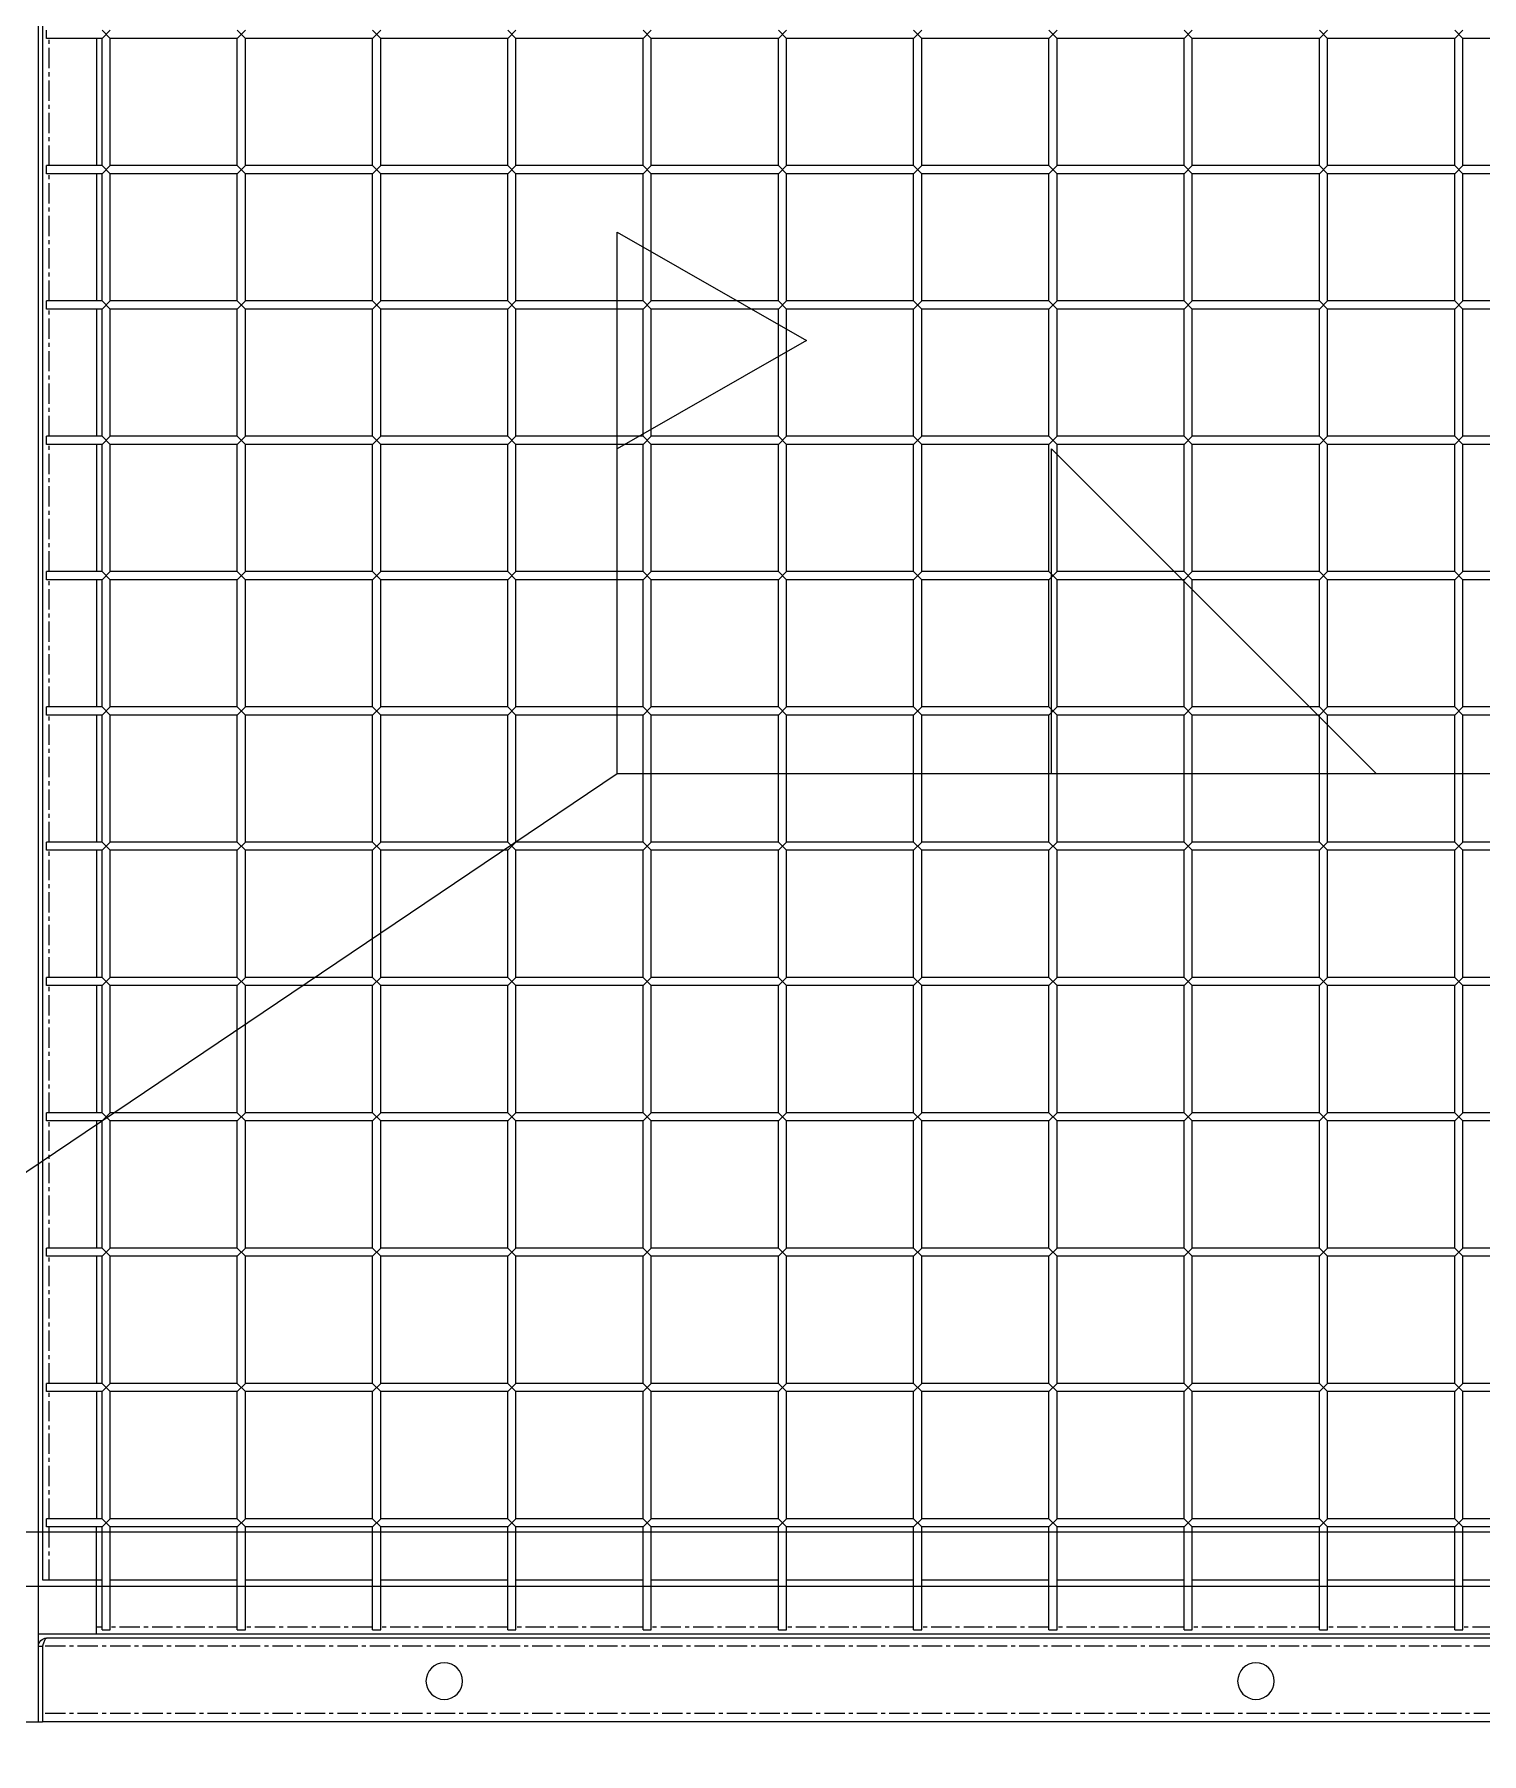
# Model space of a CAD drawing. Header units: millimetres. Extents: x -198529 to 244266, y -64 to 158464.
# Drawn here: x -149176 to -148641, y 106888 to 107524 of the extents above; entities that cross this region are included whole.
import ezdxf

# ---------------------------------------------------------------- set-up
doc = ezdxf.new("R2010")
doc.units = ezdxf.units.MM
doc.linetypes.add('CENTER', pattern=[12, 7.5, -1.5, 1.5, -1.5])
for name, color, linetype in [('0-DCC', 30, 'Continuous'), ('0-DCC-STRUC', 180, 'Continuous'), ('0-DCC-STRUC-T', 4, 'Continuous')]:
    doc.layers.add(name, color=color, linetype=linetype)

# ---------------------------------------------------------------- blocks, each defined once
blk = doc.blocks.new('DCC2850x1800(右)')
at = {"color": 0, "linetype": 'Continuous'}
for p, q in [((65616, -74478.48), (65616, -72678.48)), ((65614.5, -72730.88), (65614.5, -74426.08)), ((65042.5, -73856.48), (65089.5, -73856.48)), ((65092.5, -73853.48), (65089.5, -73856.48)), ((65092.5, -73856.48), (65089.5, -73853.48)), ((65089.5, -73903.48), (65089.5, -73856.48)), ((65092.5, -73903.48), (65092.5, -73856.48)), ((65092.5, -73856.48), (65139.5, -73856.48)), ((65142.5, -73853.48), (65139.5, -73856.48)), ((65142.5, -73856.48), (65139.5, -73853.48)), ((65139.5, -73903.48), (65139.5, -73856.48)), ((65142.5, -73903.48), (65142.5, -73856.48)), ((65142.5, -73856.48), (65189.5, -73856.48)), ((65192.5, -73853.48), (65189.5, -73856.48)), ((65192.5, -73856.48), (65189.5, -73853.48)), ((65189.5, -73903.48), (65189.5, -73856.48)), ((65192.5, -73903.48), (65192.5, -73856.48)), ((65192.5, -73856.48), (65239.5, -73856.48)), ((65242.5, -73853.48), (65239.5, -73856.48)), ((65242.5, -73856.48), (65239.5, -73853.48)), ((65239.5, -73903.48), (65239.5, -73856.48)), ((65242.5, -73903.48), (65242.5, -73856.48)), ((65242.5, -73856.48), (65289.5, -73856.48)), ((65292.5, -73853.48), (65289.5, -73856.48)), ((65292.5, -73856.48), (65289.5, -73853.48)), ((65289.5, -73903.48), (65289.5, -73856.48)), ((65292.5, -73903.48), (65292.5, -73856.48)), ((65292.5, -73856.48), (65339.5, -73856.48)), ((65342.5, -73853.48), (65339.5, -73856.48)), ((65342.5, -73856.48), (65339.5, -73853.48)), ((65339.5, -73903.48), (65339.5, -73856.48)), ((65342.5, -73903.48), (65342.5, -73856.48)), ((65342.5, -73856.48), (65389.5, -73856.48)), ((65392.5, -73853.48), (65389.5, -73856.48)), ((65392.5, -73856.48), (65389.5, -73853.48)), ((65389.5, -73903.48), (65389.5, -73856.48)), ((65392.5, -73903.48), (65392.5, -73856.48)), ((65392.5, -73856.48), (65439.5, -73856.48)), ((65442.5, -73853.48), (65439.5, -73856.48)), ((65442.5, -73856.48), (65439.5, -73853.48)), ((65439.5, -73903.48), (65439.5, -73856.48)), ((65442.5, -73903.48), (65442.5, -73856.48)), ((65442.5, -73856.48), (65489.5, -73856.48)), ((65492.5, -73853.48), (65489.5, -73856.48)), ((65492.5, -73856.48), (65489.5, -73853.48)), ((65489.5, -73903.48), (65489.5, -73856.48)), ((65492.5, -73903.48), (65492.5, -73856.48)), ((65492.5, -73856.48), (65539.5, -73856.48)), ((65542.5, -73853.48), (65539.5, -73856.48)), ((65542.5, -73856.48), (65539.5, -73853.48)), ((65539.5, -73903.48), (65539.5, -73856.48)), ((65542.5, -73903.48), (65542.5, -73856.48)), ((65542.5, -73856.48), (65589.5, -73856.48)), ((65592.5, -73853.48), (65589.5, -73856.48)), ((65592.5, -73856.48), (65589.5, -73853.48)), ((65589.5, -73903.48), (65589.5, -73856.48)), ((65592.5, -73903.48), (65592.5, -73856.48)), ((65592.5, -73856.48), (65613, -73856.48)), ((65594.5, -73856.48), (65594.5, -73903.48)), ((65613, -73856.48), (65613, -73853.48)), ((65042.5, -73903.48), (65089.5, -73903.48)), ((65092.5, -73903.48), (65089.5, -73906.48)), ((65092.5, -73906.48), (65089.5, -73903.48)), ((65092.5, -73903.48), (65139.5, -73903.48)), ((65142.5, -73903.48), (65139.5, -73906.48)), ((65142.5, -73906.48), (65139.5, -73903.48)), ((65142.5, -73903.48), (65189.5, -73903.48)), ((65192.5, -73903.48), (65189.5, -73906.48)), ((65192.5, -73906.48), (65189.5, -73903.48)), ((65192.5, -73903.48), (65239.5, -73903.48)), ((65242.5, -73903.48), (65239.5, -73906.48)), ((65242.5, -73906.48), (65239.5, -73903.48)), ((65242.5, -73903.48), (65289.5, -73903.48)), ((65292.5, -73903.48), (65289.5, -73906.48)), ((65292.5, -73906.48), (65289.5, -73903.48)), ((65292.5, -73903.48), (65339.5, -73903.48)), ((65342.5, -73903.48), (65339.5, -73906.48)), ((65342.5, -73906.48), (65339.5, -73903.48)), ((65342.5, -73903.48), (65389.5, -73903.48)), ((65392.5, -73903.48), (65389.5, -73906.48)), ((65392.5, -73906.48), (65389.5, -73903.48)), ((65392.5, -73903.48), (65439.5, -73903.48)), ((65442.5, -73903.48), (65439.5, -73906.48)), ((65442.5, -73906.48), (65439.5, -73903.48)), ((65442.5, -73903.48), (65489.5, -73903.48)), ((65492.5, -73903.48), (65489.5, -73906.48)), ((65492.5, -73906.48), (65489.5, -73903.48)), ((65492.5, -73903.48), (65539.5, -73903.48)), ((65542.5, -73903.48), (65539.5, -73906.48)), ((65542.5, -73906.48), (65539.5, -73903.48)), ((65542.5, -73903.48), (65589.5, -73903.48)), ((65592.5, -73903.48), (65589.5, -73906.48)), ((65592.5, -73906.48), (65589.5, -73903.48)), ((65592.5, -73903.48), (65613, -73903.48)), ((65613, -73906.48), (65613, -73903.48)), ((65042.5, -73906.48), (65089.5, -73906.48)), ((65089.5, -73953.48), (65089.5, -73906.48)), ((65092.5, -73953.48), (65092.5, -73906.48)), ((65092.5, -73906.48), (65139.5, -73906.48)), ((65139.5, -73953.48), (65139.5, -73906.48)), ((65142.5, -73953.48), (65142.5, -73906.48)), ((65142.5, -73906.48), (65189.5, -73906.48)), ((65189.5, -73953.48), (65189.5, -73906.48)), ((65192.5, -73953.48), (65192.5, -73906.48)), ((65192.5, -73906.48), (65239.5, -73906.48)), ((65239.5, -73953.48), (65239.5, -73906.48)), ((65242.5, -73953.48), (65242.5, -73906.48)), ((65242.5, -73906.48), (65289.5, -73906.48)), ((65289.5, -73953.48), (65289.5, -73906.48)), ((65292.5, -73953.48), (65292.5, -73906.48)), ((65292.5, -73906.48), (65339.5, -73906.48)), ((65339.5, -73953.48), (65339.5, -73906.48)), ((65342.5, -73953.48), (65342.5, -73906.48)), ((65342.5, -73906.48), (65389.5, -73906.48)), ((65389.5, -73953.48), (65389.5, -73906.48)), ((65392.5, -73953.48), (65392.5, -73906.48)), ((65392.5, -73906.48), (65439.5, -73906.48)), ((65439.5, -73953.48), (65439.5, -73906.48)), ((65442.5, -73953.48), (65442.5, -73906.48)), ((65442.5, -73906.48), (65489.5, -73906.48)), ((65489.5, -73953.48), (65489.5, -73906.48)), ((65492.5, -73953.48), (65492.5, -73906.48)), ((65492.5, -73906.48), (65539.5, -73906.48)), ((65539.5, -73953.48), (65539.5, -73906.48)), ((65542.5, -73953.48), (65542.5, -73906.48)), ((65542.5, -73906.48), (65589.5, -73906.48)), ((65589.5, -73953.48), (65589.5, -73906.48)), ((65592.5, -73953.48), (65592.5, -73906.48)), ((65592.5, -73906.48), (65613, -73906.48)), ((65594.5, -73906.48), (65594.5, -73953.48)), ((65042.5, -73953.48), (65089.5, -73953.48)), ((65092.5, -73953.48), (65089.5, -73956.48)), ((65092.5, -73956.48), (65089.5, -73953.48)), ((65092.5, -73953.48), (65139.5, -73953.48)), ((65142.5, -73953.48), (65139.5, -73956.48)), ((65142.5, -73956.48), (65139.5, -73953.48)), ((65142.5, -73953.48), (65189.5, -73953.48)), ((65192.5, -73953.48), (65189.5, -73956.48)), ((65192.5, -73956.48), (65189.5, -73953.48)), ((65192.5, -73953.48), (65239.5, -73953.48)), ((65242.5, -73953.48), (65239.5, -73956.48)), ((65242.5, -73956.48), (65239.5, -73953.48)), ((65242.5, -73953.48), (65289.5, -73953.48)), ((65292.5, -73953.48), (65289.5, -73956.48)), ((65292.5, -73956.48), (65289.5, -73953.48)), ((65292.5, -73953.48), (65339.5, -73953.48)), ((65342.5, -73953.48), (65339.5, -73956.48)), ((65342.5, -73956.48), (65339.5, -73953.48)), ((65342.5, -73953.48), (65389.5, -73953.48)), ((65392.5, -73953.48), (65389.5, -73956.48)), ((65392.5, -73956.48), (65389.5, -73953.48)), ((65392.5, -73953.48), (65439.5, -73953.48)), ((65442.5, -73953.48), (65439.5, -73956.48)), ((65442.5, -73956.48), (65439.5, -73953.48)), ((65442.5, -73953.48), (65489.5, -73953.48)), ((65492.5, -73953.48), (65489.5, -73956.48)), ((65492.5, -73956.48), (65489.5, -73953.48)), ((65492.5, -73953.48), (65539.5, -73953.48)), ((65542.5, -73953.48), (65539.5, -73956.48)), ((65542.5, -73956.48), (65539.5, -73953.48)), ((65542.5, -73953.48), (65589.5, -73953.48)), ((65592.5, -73953.48), (65589.5, -73956.48)), ((65592.5, -73956.48), (65589.5, -73953.48)), ((65592.5, -73953.48), (65613, -73953.48)), ((65613, -73956.48), (65613, -73953.48)), ((65042.5, -73956.48), (65089.5, -73956.48)), ((65089.5, -74003.48), (65089.5, -73956.48)), ((65092.5, -74003.48), (65092.5, -73956.48)), ((65092.5, -73956.48), (65139.5, -73956.48)), ((65139.5, -74003.48), (65139.5, -73956.48)), ((65142.5, -74003.48), (65142.5, -73956.48)), ((65142.5, -73956.48), (65189.5, -73956.48)), ((65189.5, -74003.48), (65189.5, -73956.48)), ((65192.5, -74003.48), (65192.5, -73956.48)), ((65192.5, -73956.48), (65239.5, -73956.48)), ((65239.5, -74003.48), (65239.5, -73956.48)), ((65242.5, -74003.48), (65242.5, -73956.48)), ((65242.5, -73956.48), (65289.5, -73956.48)), ((65289.5, -74003.48), (65289.5, -73956.48)), ((65292.5, -74003.48), (65292.5, -73956.48)), ((65292.5, -73956.48), (65339.5, -73956.48)), ((65339.5, -74003.48), (65339.5, -73956.48)), ((65342.5, -74003.48), (65342.5, -73956.48)), ((65342.5, -73956.48), (65389.5, -73956.48)), ((65389.5, -74003.48), (65389.5, -73956.48)), ((65392.5, -74003.48), (65392.5, -73956.48)), ((65392.5, -73956.48), (65439.5, -73956.48)), ((65439.5, -74003.48), (65439.5, -73956.48)), ((65442.5, -74003.48), (65442.5, -73956.48)), ((65442.5, -73956.48), (65489.5, -73956.48)), ((65489.5, -74003.48), (65489.5, -73956.48)), ((65492.5, -74003.48), (65492.5, -73956.48)), ((65492.5, -73956.48), (65539.5, -73956.48)), ((65539.5, -74003.48), (65539.5, -73956.48)), ((65542.5, -74003.48), (65542.5, -73956.48)), ((65542.5, -73956.48), (65589.5, -73956.48)), ((65589.5, -74003.48), (65589.5, -73956.48)), ((65592.5, -74003.48), (65592.5, -73956.48)), ((65592.5, -73956.48), (65613, -73956.48)), ((65594.5, -73956.48), (65594.5, -74003.48)), ((65042.5, -74003.48), (65089.5, -74003.48)), ((65092.5, -74003.48), (65089.5, -74006.48)), ((65092.5, -74006.48), (65089.5, -74003.48)), ((65092.5, -74003.48), (65139.5, -74003.48)), ((65142.5, -74003.48), (65139.5, -74006.48)), ((65142.5, -74006.48), (65139.5, -74003.48)), ((65142.5, -74003.48), (65189.5, -74003.48)), ((65192.5, -74003.48), (65189.5, -74006.48)), ((65192.5, -74006.48), (65189.5, -74003.48)), ((65192.5, -74003.48), (65239.5, -74003.48)), ((65242.5, -74003.48), (65239.5, -74006.48)), ((65242.5, -74006.48), (65239.5, -74003.48)), ((65242.5, -74003.48), (65289.5, -74003.48)), ((65292.5, -74003.48), (65289.5, -74006.48)), ((65292.5, -74006.48), (65289.5, -74003.48)), ((65292.5, -74003.48), (65339.5, -74003.48)), ((65342.5, -74003.48), (65339.5, -74006.48)), ((65342.5, -74006.48), (65339.5, -74003.48)), ((65342.5, -74003.48), (65389.5, -74003.48)), ((65392.5, -74003.48), (65389.5, -74006.48)), ((65392.5, -74006.48), (65389.5, -74003.48)), ((65392.5, -74003.48), (65439.5, -74003.48)), ((65442.5, -74003.48), (65439.5, -74006.48)), ((65442.5, -74006.48), (65439.5, -74003.48)), ((65442.5, -74003.48), (65489.5, -74003.48)), ((65492.5, -74003.48), (65489.5, -74006.48)), ((65492.5, -74006.48), (65489.5, -74003.48)), ((65492.5, -74003.48), (65539.5, -74003.48)), ((65542.5, -74003.48), (65539.5, -74006.48)), ((65542.5, -74006.48), (65539.5, -74003.48)), ((65542.5, -74003.48), (65589.5, -74003.48)), ((65592.5, -74003.48), (65589.5, -74006.48)), ((65592.5, -74006.48), (65589.5, -74003.48)), ((65592.5, -74003.48), (65613, -74003.48)), ((65613, -74006.48), (65613, -74003.48)), ((65042.5, -74006.48), (65089.5, -74006.48)), ((65089.5, -74053.48), (65089.5, -74006.48)), ((65092.5, -74053.48), (65092.5, -74006.48)), ((65092.5, -74006.48), (65139.5, -74006.48)), ((65139.5, -74053.48), (65139.5, -74006.48)), ((65142.5, -74053.48), (65142.5, -74006.48)), ((65142.5, -74006.48), (65189.5, -74006.48)), ((65189.5, -74053.48), (65189.5, -74006.48)), ((65192.5, -74053.48), (65192.5, -74006.48)), ((65192.5, -74006.48), (65239.5, -74006.48)), ((65239.5, -74053.48), (65239.5, -74006.48)), ((65242.5, -74053.48), (65242.5, -74006.48)), ((65242.5, -74006.48), (65289.5, -74006.48)), ((65289.5, -74053.48), (65289.5, -74006.48)), ((65292.5, -74053.48), (65292.5, -74006.48)), ((65292.5, -74006.48), (65339.5, -74006.48)), ((65339.5, -74053.48), (65339.5, -74006.48)), ((65342.5, -74053.48), (65342.5, -74006.48)), ((65342.5, -74006.48), (65389.5, -74006.48)), ((65389.5, -74053.48), (65389.5, -74006.48)), ((65392.5, -74053.48), (65392.5, -74006.48)), ((65392.5, -74006.48), (65439.5, -74006.48)), ((65439.5, -74053.48), (65439.5, -74006.48)), ((65442.5, -74053.48), (65442.5, -74006.48)), ((65442.5, -74006.48), (65489.5, -74006.48)), ((65489.5, -74053.48), (65489.5, -74006.48)), ((65492.5, -74053.48), (65492.5, -74006.48)), ((65492.5, -74006.48), (65539.5, -74006.48)), ((65539.5, -74053.48), (65539.5, -74006.48)), ((65542.5, -74053.48), (65542.5, -74006.48)), ((65542.5, -74006.48), (65589.5, -74006.48)), ((65589.5, -74053.48), (65589.5, -74006.48)), ((65592.5, -74053.48), (65592.5, -74006.48)), ((65592.5, -74006.48), (65613, -74006.48)), ((65594.5, -74006.48), (65594.5, -74053.48)), ((65042.5, -74053.48), (65089.5, -74053.48)), ((65092.5, -74053.48), (65089.5, -74056.48)), ((65092.5, -74056.48), (65089.5, -74053.48)), ((65092.5, -74053.48), (65139.5, -74053.48)), ((65142.5, -74053.48), (65139.5, -74056.48)), ((65142.5, -74056.48), (65139.5, -74053.48)), ((65142.5, -74053.48), (65189.5, -74053.48)), ((65192.5, -74053.48), (65189.5, -74056.48)), ((65192.5, -74056.48), (65189.5, -74053.48)), ((65192.5, -74053.48), (65239.5, -74053.48)), ((65242.5, -74053.48), (65239.5, -74056.48)), ((65242.5, -74056.48), (65239.5, -74053.48)), ((65242.5, -74053.48), (65289.5, -74053.48)), ((65292.5, -74053.48), (65289.5, -74056.48)), ((65292.5, -74056.48), (65289.5, -74053.48)), ((65292.5, -74053.48), (65339.5, -74053.48)), ((65342.5, -74053.48), (65339.5, -74056.48)), ((65342.5, -74056.48), (65339.5, -74053.48)), ((65342.5, -74053.48), (65389.5, -74053.48)), ((65392.5, -74053.48), (65389.5, -74056.48)), ((65392.5, -74056.48), (65389.5, -74053.48)), ((65392.5, -74053.48), (65439.5, -74053.48)), ((65442.5, -74053.48), (65439.5, -74056.48)), ((65442.5, -74056.48), (65439.5, -74053.48)), ((65442.5, -74053.48), (65489.5, -74053.48)), ((65492.5, -74053.48), (65489.5, -74056.48)), ((65492.5, -74056.48), (65489.5, -74053.48)), ((65492.5, -74053.48), (65539.5, -74053.48)), ((65542.5, -74053.48), (65539.5, -74056.48)), ((65542.5, -74056.48), (65539.5, -74053.48)), ((65542.5, -74053.48), (65589.5, -74053.48)), ((65592.5, -74053.48), (65589.5, -74056.48)), ((65592.5, -74056.48), (65589.5, -74053.48)), ((65592.5, -74053.48), (65613, -74053.48)), ((65613, -74056.48), (65613, -74053.48)), ((65042.5, -74056.48), (65089.5, -74056.48)), ((65089.5, -74103.48), (65089.5, -74056.48)), ((65092.5, -74103.48), (65092.5, -74056.48)), ((65092.5, -74056.48), (65139.5, -74056.48)), ((65139.5, -74103.48), (65139.5, -74056.48)), ((65142.5, -74103.48), (65142.5, -74056.48)), ((65142.5, -74056.48), (65189.5, -74056.48)), ((65189.5, -74103.48), (65189.5, -74056.48)), ((65192.5, -74103.48), (65192.5, -74056.48)), ((65192.5, -74056.48), (65239.5, -74056.48)), ((65239.5, -74103.48), (65239.5, -74056.48)), ((65242.5, -74103.48), (65242.5, -74056.48)), ((65242.5, -74056.48), (65289.5, -74056.48)), ((65289.5, -74103.48), (65289.5, -74056.48)), ((65292.5, -74103.48), (65292.5, -74056.48)), ((65292.5, -74056.48), (65339.5, -74056.48)), ((65339.5, -74103.48), (65339.5, -74056.48)), ((65342.5, -74103.48), (65342.5, -74056.48)), ((65342.5, -74056.48), (65389.5, -74056.48)), ((65389.5, -74103.48), (65389.5, -74056.48)), ((65392.5, -74103.48), (65392.5, -74056.48)), ((65392.5, -74056.48), (65439.5, -74056.48)), ((65439.5, -74103.48), (65439.5, -74056.48)), ((65442.5, -74103.48), (65442.5, -74056.48)), ((65442.5, -74056.48), (65489.5, -74056.48)), ((65489.5, -74103.48), (65489.5, -74056.48)), ((65492.5, -74103.48), (65492.5, -74056.48)), ((65492.5, -74056.48), (65539.5, -74056.48)), ((65539.5, -74103.48), (65539.5, -74056.48)), ((65542.5, -74103.48), (65542.5, -74056.48)), ((65542.5, -74056.48), (65589.5, -74056.48)), ((65589.5, -74103.48), (65589.5, -74056.48)), ((65592.5, -74103.48), (65592.5, -74056.48)), ((65592.5, -74056.48), (65613, -74056.48)), ((65594.5, -74056.48), (65594.5, -74103.48)), ((65042.5, -74103.48), (65089.5, -74103.48)), ((65042.5, -74106.48), (65089.5, -74106.48)), ((65092.5, -74103.48), (65089.5, -74106.48)), ((65092.5, -74106.48), (65089.5, -74103.48)), ((65089.5, -74153.48), (65089.5, -74106.48)), ((65092.5, -74103.48), (65139.5, -74103.48)), ((65092.5, -74153.48), (65092.5, -74106.48)), ((65092.5, -74106.48), (65139.5, -74106.48)), ((65142.5, -74103.48), (65139.5, -74106.48)), ((65142.5, -74106.48), (65139.5, -74103.48)), ((65139.5, -74153.48), (65139.5, -74106.48)), ((65142.5, -74103.48), (65189.5, -74103.48)), ((65142.5, -74153.48), (65142.5, -74106.48)), ((65142.5, -74106.48), (65189.5, -74106.48)), ((65192.5, -74103.48), (65189.5, -74106.48)), ((65192.5, -74106.48), (65189.5, -74103.48)), ((65189.5, -74153.48), (65189.5, -74106.48)), ((65192.5, -74103.48), (65239.5, -74103.48)), ((65192.5, -74153.48), (65192.5, -74106.48)), ((65192.5, -74106.48), (65239.5, -74106.48)), ((65242.5, -74103.48), (65239.5, -74106.48)), ((65242.5, -74106.48), (65239.5, -74103.48)), ((65239.5, -74153.48), (65239.5, -74106.48)), ((65242.5, -74103.48), (65289.5, -74103.48)), ((65242.5, -74153.48), (65242.5, -74106.48)), ((65242.5, -74106.48), (65289.5, -74106.48)), ((65292.5, -74103.48), (65289.5, -74106.48)), ((65292.5, -74106.48), (65289.5, -74103.48)), ((65289.5, -74153.48), (65289.5, -74106.48)), ((65292.5, -74103.48), (65339.5, -74103.48)), ((65292.5, -74153.48), (65292.5, -74106.48)), ((65292.5, -74106.48), (65339.5, -74106.48)), ((65342.5, -74103.48), (65339.5, -74106.48)), ((65342.5, -74106.48), (65339.5, -74103.48)), ((65339.5, -74153.48), (65339.5, -74106.48)), ((65342.5, -74103.48), (65389.5, -74103.48)), ((65342.5, -74153.48), (65342.5, -74106.48)), ((65342.5, -74106.48), (65389.5, -74106.48)), ((65392.5, -74103.48), (65389.5, -74106.48)), ((65392.5, -74106.48), (65389.5, -74103.48)), ((65389.5, -74153.48), (65389.5, -74106.48)), ((65392.5, -74103.48), (65439.5, -74103.48)), ((65392.5, -74153.48), (65392.5, -74106.48)), ((65392.5, -74106.48), (65439.5, -74106.48)), ((65442.5, -74103.48), (65439.5, -74106.48)), ((65442.5, -74106.48), (65439.5, -74103.48)), ((65439.5, -74153.48), (65439.5, -74106.48)), ((65442.5, -74103.48), (65489.5, -74103.48)), ((65442.5, -74153.48), (65442.5, -74106.48)), ((65442.5, -74106.48), (65489.5, -74106.48)), ((65492.5, -74103.48), (65489.5, -74106.48)), ((65492.5, -74106.48), (65489.5, -74103.48)), ((65489.5, -74153.48), (65489.5, -74106.48)), ((65492.5, -74103.48), (65539.5, -74103.48)), ((65492.5, -74153.48), (65492.5, -74106.48)), ((65492.5, -74106.48), (65539.5, -74106.48)), ((65542.5, -74103.48), (65539.5, -74106.48)), ((65542.5, -74106.48), (65539.5, -74103.48)), ((65539.5, -74153.48), (65539.5, -74106.48)), ((65542.5, -74103.48), (65589.5, -74103.48)), ((65542.5, -74153.48), (65542.5, -74106.48)), ((65542.5, -74106.48), (65589.5, -74106.48)), ((65592.5, -74103.48), (65589.5, -74106.48)), ((65592.5, -74106.48), (65589.5, -74103.48)), ((65589.5, -74153.48), (65589.5, -74106.48)), ((65592.5, -74103.48), (65613, -74103.48)), ((65592.5, -74153.48), (65592.5, -74106.48)), ((65592.5, -74106.48), (65613, -74106.48)), ((65594.5, -74106.48), (65594.5, -74153.48)), ((65613, -74106.48), (65613, -74103.48)), ((65042.5, -74153.48), (65089.5, -74153.48)), ((65042.5, -74156.48), (65089.5, -74156.48)), ((65092.5, -74153.48), (65089.5, -74156.48)), ((65092.5, -74156.48), (65089.5, -74153.48)), ((65089.5, -74203.48), (65089.5, -74156.48)), ((65092.5, -74153.48), (65139.5, -74153.48)), ((65092.5, -74203.48), (65092.5, -74156.48)), ((65092.5, -74156.48), (65139.5, -74156.48)), ((65142.5, -74153.48), (65139.5, -74156.48)), ((65142.5, -74156.48), (65139.5, -74153.48)), ((65139.5, -74203.48), (65139.5, -74156.48)), ((65142.5, -74153.48), (65189.5, -74153.48)), ((65142.5, -74203.48), (65142.5, -74156.48)), ((65142.5, -74156.48), (65189.5, -74156.48)), ((65192.5, -74153.48), (65189.5, -74156.48)), ((65192.5, -74156.48), (65189.5, -74153.48)), ((65189.5, -74203.48), (65189.5, -74156.48)), ((65192.5, -74153.48), (65239.5, -74153.48)), ((65192.5, -74203.48), (65192.5, -74156.48)), ((65192.5, -74156.48), (65239.5, -74156.48)), ((65242.5, -74153.48), (65239.5, -74156.48)), ((65242.5, -74156.48), (65239.5, -74153.48)), ((65239.5, -74203.48), (65239.5, -74156.48)), ((65242.5, -74153.48), (65289.5, -74153.48)), ((65242.5, -74203.48), (65242.5, -74156.48)), ((65242.5, -74156.48), (65289.5, -74156.48)), ((65292.5, -74153.48), (65289.5, -74156.48)), ((65292.5, -74156.48), (65289.5, -74153.48)), ((65289.5, -74203.48), (65289.5, -74156.48)), ((65292.5, -74153.48), (65339.5, -74153.48)), ((65292.5, -74203.48), (65292.5, -74156.48)), ((65292.5, -74156.48), (65339.5, -74156.48)), ((65342.5, -74153.48), (65339.5, -74156.48)), ((65342.5, -74156.48), (65339.5, -74153.48)), ((65339.5, -74203.48), (65339.5, -74156.48)), ((65342.5, -74153.48), (65389.5, -74153.48)), ((65342.5, -74203.48), (65342.5, -74156.48)), ((65342.5, -74156.48), (65389.5, -74156.48)), ((65392.5, -74153.48), (65389.5, -74156.48)), ((65392.5, -74156.48), (65389.5, -74153.48)), ((65389.5, -74203.48), (65389.5, -74156.48)), ((65392.5, -74153.48), (65439.5, -74153.48)), ((65392.5, -74203.48), (65392.5, -74156.48)), ((65392.5, -74156.48), (65439.5, -74156.48)), ((65442.5, -74153.48), (65439.5, -74156.48)), ((65442.5, -74156.48), (65439.5, -74153.48)), ((65439.5, -74203.48), (65439.5, -74156.48)), ((65442.5, -74153.48), (65489.5, -74153.48)), ((65442.5, -74203.48), (65442.5, -74156.48)), ((65442.5, -74156.48), (65489.5, -74156.48)), ((65492.5, -74153.48), (65489.5, -74156.48)), ((65492.5, -74156.48), (65489.5, -74153.48)), ((65489.5, -74203.48), (65489.5, -74156.48)), ((65492.5, -74153.48), (65539.5, -74153.48)), ((65492.5, -74203.48), (65492.5, -74156.48)), ((65492.5, -74156.48), (65539.5, -74156.48)), ((65542.5, -74153.48), (65539.5, -74156.48)), ((65542.5, -74156.48), (65539.5, -74153.48)), ((65539.5, -74203.48), (65539.5, -74156.48)), ((65542.5, -74153.48), (65589.5, -74153.48)), ((65542.5, -74203.48), (65542.5, -74156.48)), ((65542.5, -74156.48), (65589.5, -74156.48)), ((65592.5, -74153.48), (65589.5, -74156.48)), ((65592.5, -74156.48), (65589.5, -74153.48)), ((65589.5, -74203.48), (65589.5, -74156.48)), ((65592.5, -74153.48), (65613, -74153.48)), ((65592.5, -74203.48), (65592.5, -74156.48)), ((65592.5, -74156.48), (65613, -74156.48)), ((65594.5, -74156.48), (65594.5, -74203.48)), ((65613, -74156.48), (65613, -74153.48)), ((65042.5, -74203.48), (65089.5, -74203.48)), ((65042.5, -74206.48), (65089.5, -74206.48)), ((65092.5, -74203.48), (65089.5, -74206.48)), ((65092.5, -74206.48), (65089.5, -74203.48)), ((65089.5, -74253.48), (65089.5, -74206.48)), ((65092.5, -74203.48), (65139.5, -74203.48)), ((65092.5, -74253.48), (65092.5, -74206.48)), ((65092.5, -74206.48), (65139.5, -74206.48)), ((65142.5, -74203.48), (65139.5, -74206.48)), ((65142.5, -74206.48), (65139.5, -74203.48)), ((65139.5, -74253.48), (65139.5, -74206.48)), ((65142.5, -74203.48), (65189.5, -74203.48)), ((65142.5, -74253.48), (65142.5, -74206.48)), ((65142.5, -74206.48), (65189.5, -74206.48)), ((65192.5, -74203.48), (65189.5, -74206.48)), ((65192.5, -74206.48), (65189.5, -74203.48)), ((65189.5, -74253.48), (65189.5, -74206.48)), ((65192.5, -74203.48), (65239.5, -74203.48)), ((65192.5, -74253.48), (65192.5, -74206.48)), ((65192.5, -74206.48), (65239.5, -74206.48)), ((65242.5, -74203.48), (65239.5, -74206.48)), ((65242.5, -74206.48), (65239.5, -74203.48)), ((65239.5, -74253.48), (65239.5, -74206.48)), ((65242.5, -74203.48), (65289.5, -74203.48)), ((65242.5, -74253.48), (65242.5, -74206.48)), ((65242.5, -74206.48), (65289.5, -74206.48)), ((65292.5, -74203.48), (65289.5, -74206.48)), ((65292.5, -74206.48), (65289.5, -74203.48)), ((65289.5, -74253.48), (65289.5, -74206.48)), ((65292.5, -74203.48), (65339.5, -74203.48)), ((65292.5, -74253.48), (65292.5, -74206.48)), ((65292.5, -74206.48), (65339.5, -74206.48)), ((65342.5, -74203.48), (65339.5, -74206.48)), ((65342.5, -74206.48), (65339.5, -74203.48)), ((65339.5, -74253.48), (65339.5, -74206.48)), ((65342.5, -74203.48), (65389.5, -74203.48)), ((65342.5, -74253.48), (65342.5, -74206.48)), ((65342.5, -74206.48), (65389.5, -74206.48)), ((65392.5, -74203.48), (65389.5, -74206.48)), ((65392.5, -74206.48), (65389.5, -74203.48)), ((65389.5, -74253.48), (65389.5, -74206.48)), ((65392.5, -74203.48), (65439.5, -74203.48)), ((65392.5, -74253.48), (65392.5, -74206.48)), ((65392.5, -74206.48), (65439.5, -74206.48)), ((65442.5, -74203.48), (65439.5, -74206.48)), ((65442.5, -74206.48), (65439.5, -74203.48)), ((65439.5, -74253.48), (65439.5, -74206.48)), ((65442.5, -74203.48), (65489.5, -74203.48)), ((65442.5, -74253.48), (65442.5, -74206.48)), ((65442.5, -74206.48), (65489.5, -74206.48)), ((65492.5, -74203.48), (65489.5, -74206.48)), ((65492.5, -74206.48), (65489.5, -74203.48)), ((65489.5, -74253.48), (65489.5, -74206.48)), ((65492.5, -74203.48), (65539.5, -74203.48)), ((65492.5, -74253.48), (65492.5, -74206.48)), ((65492.5, -74206.48), (65539.5, -74206.48)), ((65542.5, -74203.48), (65539.5, -74206.48)), ((65542.5, -74206.48), (65539.5, -74203.48)), ((65539.5, -74253.48), (65539.5, -74206.48)), ((65542.5, -74203.48), (65589.5, -74203.48)), ((65542.5, -74253.48), (65542.5, -74206.48)), ((65542.5, -74206.48), (65589.5, -74206.48)), ((65592.5, -74203.48), (65589.5, -74206.48)), ((65592.5, -74206.48), (65589.5, -74203.48)), ((65589.5, -74253.48), (65589.5, -74206.48)), ((65592.5, -74203.48), (65613, -74203.48)), ((65592.5, -74253.48), (65592.5, -74206.48)), ((65592.5, -74206.48), (65613, -74206.48)), ((65594.5, -74206.48), (65594.5, -74253.48)), ((65613, -74206.48), (65613, -74203.48)), ((65042.5, -74253.48), (65089.5, -74253.48)), ((65042.5, -74256.48), (65089.5, -74256.48)), ((65092.5, -74253.48), (65089.5, -74256.48)), ((65092.5, -74256.48), (65089.5, -74253.48)), ((65089.5, -74303.48), (65089.5, -74256.48)), ((65092.5, -74253.48), (65139.5, -74253.48)), ((65092.5, -74303.48), (65092.5, -74256.48)), ((65092.5, -74256.48), (65139.5, -74256.48)), ((65142.5, -74253.48), (65139.5, -74256.48)), ((65142.5, -74256.48), (65139.5, -74253.48)), ((65139.5, -74303.48), (65139.5, -74256.48)), ((65142.5, -74253.48), (65189.5, -74253.48)), ((65142.5, -74303.48), (65142.5, -74256.48)), ((65142.5, -74256.48), (65189.5, -74256.48)), ((65192.5, -74253.48), (65189.5, -74256.48)), ((65192.5, -74256.48), (65189.5, -74253.48)), ((65189.5, -74303.48), (65189.5, -74256.48)), ((65192.5, -74253.48), (65239.5, -74253.48)), ((65192.5, -74303.48), (65192.5, -74256.48)), ((65192.5, -74256.48), (65239.5, -74256.48)), ((65242.5, -74253.48), (65239.5, -74256.48)), ((65242.5, -74256.48), (65239.5, -74253.48)), ((65239.5, -74303.48), (65239.5, -74256.48)), ((65242.5, -74253.48), (65289.5, -74253.48)), ((65242.5, -74303.48), (65242.5, -74256.48)), ((65242.5, -74256.48), (65289.5, -74256.48)), ((65292.5, -74253.48), (65289.5, -74256.48)), ((65292.5, -74256.48), (65289.5, -74253.48)), ((65289.5, -74303.48), (65289.5, -74256.48)), ((65292.5, -74253.48), (65339.5, -74253.48)), ((65292.5, -74303.48), (65292.5, -74256.48)), ((65292.5, -74256.48), (65339.5, -74256.48)), ((65342.5, -74253.48), (65339.5, -74256.48)), ((65342.5, -74256.48), (65339.5, -74253.48)), ((65339.5, -74303.48), (65339.5, -74256.48)), ((65342.5, -74253.48), (65389.5, -74253.48)), ((65342.5, -74303.48), (65342.5, -74256.48)), ((65342.5, -74256.48), (65389.5, -74256.48)), ((65392.5, -74253.48), (65389.5, -74256.48)), ((65392.5, -74256.48), (65389.5, -74253.48)), ((65389.5, -74303.48), (65389.5, -74256.48)), ((65392.5, -74253.48), (65439.5, -74253.48)), ((65392.5, -74303.48), (65392.5, -74256.48)), ((65392.5, -74256.48), (65439.5, -74256.48)), ((65442.5, -74253.48), (65439.5, -74256.48)), ((65442.5, -74256.48), (65439.5, -74253.48)), ((65439.5, -74303.48), (65439.5, -74256.48)), ((65442.5, -74253.48), (65489.5, -74253.48)), ((65442.5, -74303.48), (65442.5, -74256.48)), ((65442.5, -74256.48), (65489.5, -74256.48)), ((65492.5, -74253.48), (65489.5, -74256.48)), ((65492.5, -74256.48), (65489.5, -74253.48)), ((65489.5, -74303.48), (65489.5, -74256.48)), ((65492.5, -74253.48), (65539.5, -74253.48)), ((65492.5, -74303.48), (65492.5, -74256.48)), ((65492.5, -74256.48), (65539.5, -74256.48)), ((65542.5, -74253.48), (65539.5, -74256.48)), ((65542.5, -74256.48), (65539.5, -74253.48)), ((65539.5, -74303.48), (65539.5, -74256.48)), ((65542.5, -74253.48), (65589.5, -74253.48)), ((65542.5, -74303.48), (65542.5, -74256.48)), ((65542.5, -74256.48), (65589.5, -74256.48)), ((65592.5, -74253.48), (65589.5, -74256.48)), ((65592.5, -74256.48), (65589.5, -74253.48)), ((65589.5, -74303.48), (65589.5, -74256.48)), ((65592.5, -74253.48), (65613, -74253.48)), ((65592.5, -74303.48), (65592.5, -74256.48)), ((65592.5, -74256.48), (65613, -74256.48)), ((65594.5, -74256.48), (65594.5, -74303.48)), ((65613, -74256.48), (65613, -74253.48)), ((65042.5, -74303.48), (65089.5, -74303.48)), ((65092.5, -74303.48), (65089.5, -74306.48)), ((65092.5, -74306.48), (65089.5, -74303.48)), ((65092.5, -74303.48), (65139.5, -74303.48)), ((65142.5, -74303.48), (65139.5, -74306.48)), ((65142.5, -74306.48), (65139.5, -74303.48)), ((65142.5, -74303.48), (65189.5, -74303.48)), ((65192.5, -74303.48), (65189.5, -74306.48)), ((65192.5, -74306.48), (65189.5, -74303.48)), ((65192.5, -74303.48), (65239.5, -74303.48)), ((65242.5, -74303.48), (65239.5, -74306.48)), ((65242.5, -74306.48), (65239.5, -74303.48)), ((65242.5, -74303.48), (65289.5, -74303.48)), ((65292.5, -74303.48), (65289.5, -74306.48)), ((65292.5, -74306.48), (65289.5, -74303.48)), ((65292.5, -74303.48), (65339.5, -74303.48)), ((65342.5, -74303.48), (65339.5, -74306.48)), ((65342.5, -74306.48), (65339.5, -74303.48)), ((65342.5, -74303.48), (65389.5, -74303.48)), ((65392.5, -74303.48), (65389.5, -74306.48)), ((65392.5, -74306.48), (65389.5, -74303.48)), ((65392.5, -74303.48), (65439.5, -74303.48)), ((65442.5, -74303.48), (65439.5, -74306.48)), ((65442.5, -74306.48), (65439.5, -74303.48)), ((65442.5, -74303.48), (65489.5, -74303.48)), ((65492.5, -74303.48), (65489.5, -74306.48)), ((65492.5, -74306.48), (65489.5, -74303.48)), ((65492.5, -74303.48), (65539.5, -74303.48)), ((65542.5, -74303.48), (65539.5, -74306.48)), ((65542.5, -74306.48), (65539.5, -74303.48)), ((65542.5, -74303.48), (65589.5, -74303.48)), ((65592.5, -74303.48), (65589.5, -74306.48)), ((65592.5, -74306.48), (65589.5, -74303.48)), ((65592.5, -74303.48), (65613, -74303.48)), ((65613, -74306.48), (65613, -74303.48)), ((65042.5, -74306.48), (65089.5, -74306.48)), ((65089.5, -74353.48), (65089.5, -74306.48)), ((65092.5, -74353.48), (65092.5, -74306.48)), ((65092.5, -74306.48), (65139.5, -74306.48)), ((65139.5, -74353.48), (65139.5, -74306.48)), ((65142.5, -74353.48), (65142.5, -74306.48)), ((65142.5, -74306.48), (65189.5, -74306.48)), ((65189.5, -74353.48), (65189.5, -74306.48)), ((65192.5, -74353.48), (65192.5, -74306.48)), ((65192.5, -74306.48), (65239.5, -74306.48)), ((65239.5, -74353.48), (65239.5, -74306.48)), ((65242.5, -74353.48), (65242.5, -74306.48)), ((65242.5, -74306.48), (65289.5, -74306.48)), ((65289.5, -74353.48), (65289.5, -74306.48)), ((65292.5, -74353.48), (65292.5, -74306.48)), ((65292.5, -74306.48), (65339.5, -74306.48)), ((65339.5, -74353.48), (65339.5, -74306.48)), ((65342.5, -74353.48), (65342.5, -74306.48)), ((65342.5, -74306.48), (65389.5, -74306.48)), ((65389.5, -74353.48), (65389.5, -74306.48)), ((65392.5, -74353.48), (65392.5, -74306.48)), ((65392.5, -74306.48), (65439.5, -74306.48)), ((65439.5, -74353.48), (65439.5, -74306.48)), ((65442.5, -74353.48), (65442.5, -74306.48)), ((65442.5, -74306.48), (65489.5, -74306.48)), ((65489.5, -74353.48), (65489.5, -74306.48)), ((65492.5, -74353.48), (65492.5, -74306.48)), ((65492.5, -74306.48), (65539.5, -74306.48)), ((65539.5, -74353.48), (65539.5, -74306.48)), ((65542.5, -74353.48), (65542.5, -74306.48)), ((65542.5, -74306.48), (65589.5, -74306.48)), ((65589.5, -74353.48), (65589.5, -74306.48)), ((65592.5, -74353.48), (65592.5, -74306.48)), ((65592.5, -74306.48), (65613, -74306.48)), ((65594.5, -74306.48), (65594.5, -74353.48)), ((65042.5, -74353.48), (65089.5, -74353.48)), ((65092.5, -74353.48), (65089.5, -74356.48)), ((65092.5, -74356.48), (65089.5, -74353.48)), ((65092.5, -74353.48), (65139.5, -74353.48)), ((65142.5, -74353.48), (65139.5, -74356.48)), ((65142.5, -74356.48), (65139.5, -74353.48)), ((65142.5, -74353.48), (65189.5, -74353.48)), ((65192.5, -74353.48), (65189.5, -74356.48)), ((65192.5, -74356.48), (65189.5, -74353.48)), ((65192.5, -74353.48), (65239.5, -74353.48)), ((65242.5, -74353.48), (65239.5, -74356.48)), ((65242.5, -74356.48), (65239.5, -74353.48)), ((65242.5, -74353.48), (65289.5, -74353.48)), ((65292.5, -74353.48), (65289.5, -74356.48)), ((65292.5, -74356.48), (65289.5, -74353.48)), ((65292.5, -74353.48), (65339.5, -74353.48)), ((65342.5, -74353.48), (65339.5, -74356.48)), ((65342.5, -74356.48), (65339.5, -74353.48)), ((65342.5, -74353.48), (65389.5, -74353.48)), ((65392.5, -74353.48), (65389.5, -74356.48)), ((65392.5, -74356.48), (65389.5, -74353.48)), ((65392.5, -74353.48), (65439.5, -74353.48)), ((65442.5, -74353.48), (65439.5, -74356.48)), ((65442.5, -74356.48), (65439.5, -74353.48)), ((65442.5, -74353.48), (65489.5, -74353.48)), ((65492.5, -74353.48), (65489.5, -74356.48)), ((65492.5, -74356.48), (65489.5, -74353.48)), ((65492.5, -74353.48), (65539.5, -74353.48)), ((65542.5, -74353.48), (65539.5, -74356.48)), ((65542.5, -74356.48), (65539.5, -74353.48)), ((65542.5, -74353.48), (65589.5, -74353.48)), ((65592.5, -74353.48), (65589.5, -74356.48)), ((65592.5, -74356.48), (65589.5, -74353.48)), ((65592.5, -74353.48), (65613, -74353.48)), ((65613, -74356.48), (65613, -74353.48)), ((65042.5, -74356.48), (65089.5, -74356.48)), ((65089.5, -74403.48), (65089.5, -74356.48)), ((65092.5, -74403.48), (65092.5, -74356.48)), ((65092.5, -74356.48), (65139.5, -74356.48)), ((65139.5, -74403.48), (65139.5, -74356.48)), ((65142.5, -74403.48), (65142.5, -74356.48)), ((65142.5, -74356.48), (65189.5, -74356.48)), ((65189.5, -74403.48), (65189.5, -74356.48)), ((65192.5, -74403.48), (65192.5, -74356.48)), ((65192.5, -74356.48), (65239.5, -74356.48)), ((65239.5, -74403.48), (65239.5, -74356.48)), ((65242.5, -74403.48), (65242.5, -74356.48)), ((65242.5, -74356.48), (65289.5, -74356.48)), ((65289.5, -74403.48), (65289.5, -74356.48)), ((65292.5, -74403.48), (65292.5, -74356.48)), ((65292.5, -74356.48), (65339.5, -74356.48)), ((65339.5, -74403.48), (65339.5, -74356.48)), ((65342.5, -74403.48), (65342.5, -74356.48)), ((65342.5, -74356.48), (65389.5, -74356.48)), ((65389.5, -74403.48), (65389.5, -74356.48)), ((65392.5, -74403.48), (65392.5, -74356.48)), ((65392.5, -74356.48), (65439.5, -74356.48)), ((65439.5, -74403.48), (65439.5, -74356.48)), ((65442.5, -74403.48), (65442.5, -74356.48)), ((65442.5, -74356.48), (65489.5, -74356.48)), ((65489.5, -74403.48), (65489.5, -74356.48)), ((65492.5, -74403.48), (65492.5, -74356.48)), ((65492.5, -74356.48), (65539.5, -74356.48)), ((65539.5, -74403.48), (65539.5, -74356.48)), ((65542.5, -74403.48), (65542.5, -74356.48)), ((65542.5, -74356.48), (65589.5, -74356.48)), ((65589.5, -74403.48), (65589.5, -74356.48)), ((65592.5, -74403.48), (65592.5, -74356.48)), ((65592.5, -74356.48), (65613, -74356.48)), ((65594.5, -74356.48), (65594.5, -74403.48)), ((65042.5, -74403.48), (65089.5, -74403.48)), ((65092.5, -74403.48), (65089.5, -74406.48)), ((65092.5, -74406.48), (65089.5, -74403.48)), ((65092.5, -74403.48), (65139.5, -74403.48)), ((65142.5, -74403.48), (65139.5, -74406.48)), ((65142.5, -74406.48), (65139.5, -74403.48)), ((65142.5, -74403.48), (65189.5, -74403.48)), ((65192.5, -74403.48), (65189.5, -74406.48)), ((65192.5, -74406.48), (65189.5, -74403.48)), ((65192.5, -74403.48), (65239.5, -74403.48)), ((65242.5, -74403.48), (65239.5, -74406.48)), ((65242.5, -74406.48), (65239.5, -74403.48)), ((65242.5, -74403.48), (65289.5, -74403.48)), ((65292.5, -74403.48), (65289.5, -74406.48)), ((65292.5, -74406.48), (65289.5, -74403.48)), ((65292.5, -74403.48), (65339.5, -74403.48)), ((65342.5, -74403.48), (65339.5, -74406.48)), ((65342.5, -74406.48), (65339.5, -74403.48)), ((65342.5, -74403.48), (65389.5, -74403.48)), ((65392.5, -74403.48), (65389.5, -74406.48)), ((65392.5, -74406.48), (65389.5, -74403.48)), ((65392.5, -74403.48), (65439.5, -74403.48)), ((65442.5, -74403.48), (65439.5, -74406.48)), ((65442.5, -74406.48), (65439.5, -74403.48)), ((65442.5, -74403.48), (65489.5, -74403.48)), ((65492.5, -74403.48), (65489.5, -74406.48)), ((65492.5, -74406.48), (65489.5, -74403.48)), ((65492.5, -74403.48), (65539.5, -74403.48)), ((65542.5, -74403.48), (65539.5, -74406.48)), ((65542.5, -74406.48), (65539.5, -74403.48)), ((65542.5, -74403.48), (65589.5, -74403.48)), ((65592.5, -74403.48), (65589.5, -74406.48)), ((65592.5, -74406.48), (65589.5, -74403.48)), ((65592.5, -74403.48), (65613, -74403.48)), ((65613, -74406.48), (65613, -74403.48)), ((65042.5, -74406.48), (65089.5, -74406.48)), ((65089.5, -74444.58), (65089.5, -74406.48)), ((65092.5, -74444.58), (65092.5, -74406.48)), ((65092.5, -74406.48), (65139.5, -74406.48)), ((65139.5, -74444.58), (65139.5, -74406.48)), ((65142.5, -74444.58), (65142.5, -74406.48)), ((65142.5, -74406.48), (65189.5, -74406.48)), ((65189.5, -74444.58), (65189.5, -74406.48)), ((65192.5, -74444.58), (65192.5, -74406.48)), ((65192.5, -74406.48), (65239.5, -74406.48)), ((65239.5, -74444.58), (65239.5, -74406.48)), ((65242.5, -74444.58), (65242.5, -74406.48)), ((65242.5, -74406.48), (65289.5, -74406.48)), ((65289.5, -74444.58), (65289.5, -74406.48)), ((65292.5, -74444.58), (65292.5, -74406.48)), ((65292.5, -74406.48), (65339.5, -74406.48)), ((65339.5, -74444.58), (65339.5, -74406.48)), ((65342.5, -74444.58), (65342.5, -74406.48)), ((65342.5, -74406.48), (65389.5, -74406.48)), ((65389.5, -74444.58), (65389.5, -74406.48)), ((65392.5, -74444.58), (65392.5, -74406.48)), ((65392.5, -74406.48), (65439.5, -74406.48)), ((65439.5, -74444.58), (65439.5, -74406.48)), ((65442.5, -74444.58), (65442.5, -74406.48)), ((65442.5, -74406.48), (65489.5, -74406.48)), ((65489.5, -74444.58), (65489.5, -74406.48)), ((65492.5, -74444.58), (65492.5, -74406.48)), ((65492.5, -74406.48), (65539.5, -74406.48)), ((65539.5, -74444.58), (65539.5, -74406.48)), ((65542.5, -74444.58), (65542.5, -74406.48)), ((65542.5, -74406.48), (65589.5, -74406.48)), ((65589.5, -74444.58), (65589.5, -74406.48)), ((65592.5, -74444.58), (65592.5, -74406.48)), ((65592.5, -74406.48), (65613, -74406.48)), ((65594.5, -74446.08), (65594.5, -74406.48)), ((65089.5, -74426.08), (65042.5, -74426.08)), ((65139.5, -74426.08), (65092.5, -74426.08)), ((65189.5, -74426.08), (65142.5, -74426.08)), ((65239.5, -74426.08), (65192.5, -74426.08)), ((65289.5, -74426.08), (65242.5, -74426.08)), ((65339.5, -74426.08), (65292.5, -74426.08)), ((65389.5, -74426.08), (65342.5, -74426.08)), ((65439.5, -74426.08), (65392.5, -74426.08)), ((65489.5, -74426.08), (65442.5, -74426.08)), ((65539.5, -74426.08), (65492.5, -74426.08)), ((65589.5, -74426.08), (65542.5, -74426.08)), ((65614.5, -74426.08), (65592.5, -74426.08)), ((62966, -74446.08), (65616, -74446.08)), ((62966, -74447.58), (65613, -74447.58)), ((65092.5, -74444.58), (65089.5, -74444.58)), ((65142.5, -74444.58), (65139.5, -74444.58)), ((65192.5, -74444.58), (65189.5, -74444.58)), ((65242.5, -74444.58), (65239.5, -74444.58)), ((65292.5, -74444.58), (65289.5, -74444.58)), ((65342.5, -74444.58), (65339.5, -74444.58)), ((65392.5, -74444.58), (65389.5, -74444.58)), ((65442.5, -74444.58), (65439.5, -74444.58)), ((65492.5, -74444.58), (65489.5, -74444.58)), ((65542.5, -74444.58), (65539.5, -74444.58)), ((65592.5, -74444.58), (65589.5, -74444.58)), ((65614.23, -74449.73), (65614.5, -74450.58)), ((65614.5, -74450.58), (65614.5, -74478.48)), ((65616, -74450.58), (65614.5, -74450.58)), ((62966, -74478.48), (65614.5, -74478.48)), ((65616, -74478.48), (65614.5, -74478.48)), ((65754.5, -74478.48), (65616, -74478.48))]:
    blk.add_line(p, q, dxfattribs=at)
at = {"color": 0, "linetype": 'CENTER'}
for p, q in [((65612, -73903.48), (65612, -73856.48)), ((65612, -73953.48), (65612, -73906.48)), ((65612, -74003.48), (65612, -73956.48)), ((65612, -74053.48), (65612, -74006.48)), ((65612, -74103.48), (65612, -74056.48)), ((65612, -74153.48), (65612, -74106.48)), ((65612, -74203.48), (65612, -74156.48)), ((65612, -74253.48), (65612, -74206.48)), ((65612, -74303.48), (65612, -74256.48)), ((65612, -74353.48), (65612, -74306.48)), ((65612, -74403.48), (65612, -74356.48)), ((65612, -74426.08), (65612, -74406.48)), ((65042.5, -74443.58), (65089.5, -74443.58)), ((65092.5, -74443.58), (65139.5, -74443.58)), ((65142.5, -74443.58), (65189.5, -74443.58)), ((65192.5, -74443.58), (65239.5, -74443.58)), ((65242.5, -74443.58), (65289.5, -74443.58)), ((65292.5, -74443.58), (65339.5, -74443.58)), ((65342.5, -74443.58), (65389.5, -74443.58)), ((65392.5, -74443.58), (65439.5, -74443.58)), ((65442.5, -74443.58), (65489.5, -74443.58)), ((65492.5, -74443.58), (65539.5, -74443.58)), ((65542.5, -74443.58), (65589.5, -74443.58)), ((65592.5, -74443.58), (65594.5, -74443.58)), ((62966, -74450.58), (65614.5, -74450.58)), ((62966, -74475.48), (65614.5, -74475.48))]:
    blk.add_line(p, q, dxfattribs=at)
at = {"color": 0, "linetype": 'Continuous'}
for centre in [(65166, -74463.48), (65466, -74463.48)]:
    blk.add_circle(centre, 6.75, dxfattribs=at)
blk.add_arc((65613, -74450.58), 3, 0, 90, dxfattribs=at)
for points, knots in [([(65613, -74447.58), (65613.21, -74447.58), (65613.67, -74448.17), (65613.86, -74448.7), (65614, -74449.08)], [0, 0, 0, 0, 0.347127, 1, 1, 1, 1]), ([(65614, -74449.08), (65614.04, -74449.18), (65614.12, -74449.4), (65614.19, -74449.62), (65614.23, -74449.73)], [0, 0, 0, 0, 0.488633, 1, 1, 1, 1])]:
    blk.add_open_spline(points, degree=3, knots=knots, dxfattribs=at)

msp = doc.modelspace()

# ---------------------------------------------------------------- linework, layer by layer
at = {"layer": '0-DCC-STRUC'}
for points in [[(-149261.16, 106820.01), (-146511.27, 106820.01), (-146511.27, 106970.01), (-149261.16, 106970.01)], [(-149261.16, 106840.01), (-146511.27, 106840.01), (-146511.27, 106950.01), (-149261.16, 106950.01)]]:
    msp.add_lwpolyline(points, close=True, dxfattribs=at)
at = {"layer": '0-DCC-STRUC-T'}
msp.add_line((-148960.33, 107250.37), (-148534.33, 107250.37), dxfattribs=at)
for points in [[(-148960.33, 107250.37), (-148960.33, 107450.37), (-148960.33, 107450.37), (-148890.33, 107410.37), (-148960.33, 107370.37)], [(-148799.86, 107250.37), (-148799.86, 107370.37), (-148679.86, 107250.37)], [(-149260.78, 107048.01), (-148960.33, 107250.37)]]:
    msp.add_lwpolyline(points, dxfattribs=at)
msp.add_solid([(-148960.33, 107450.37), (-148960.33, 107370.37), (-148890.33, 107410.37), (-148960.33, 107450.37)], dxfattribs=at)

# ---------------------------------------------------------------- block references
at = {"layer": '0-DCC', "xscale": -1}
msp.add_blockref('DCC2850x1800(右)', (-83558.27, 181378.49), dxfattribs=at)

doc.saveas('drawing.dxf')
